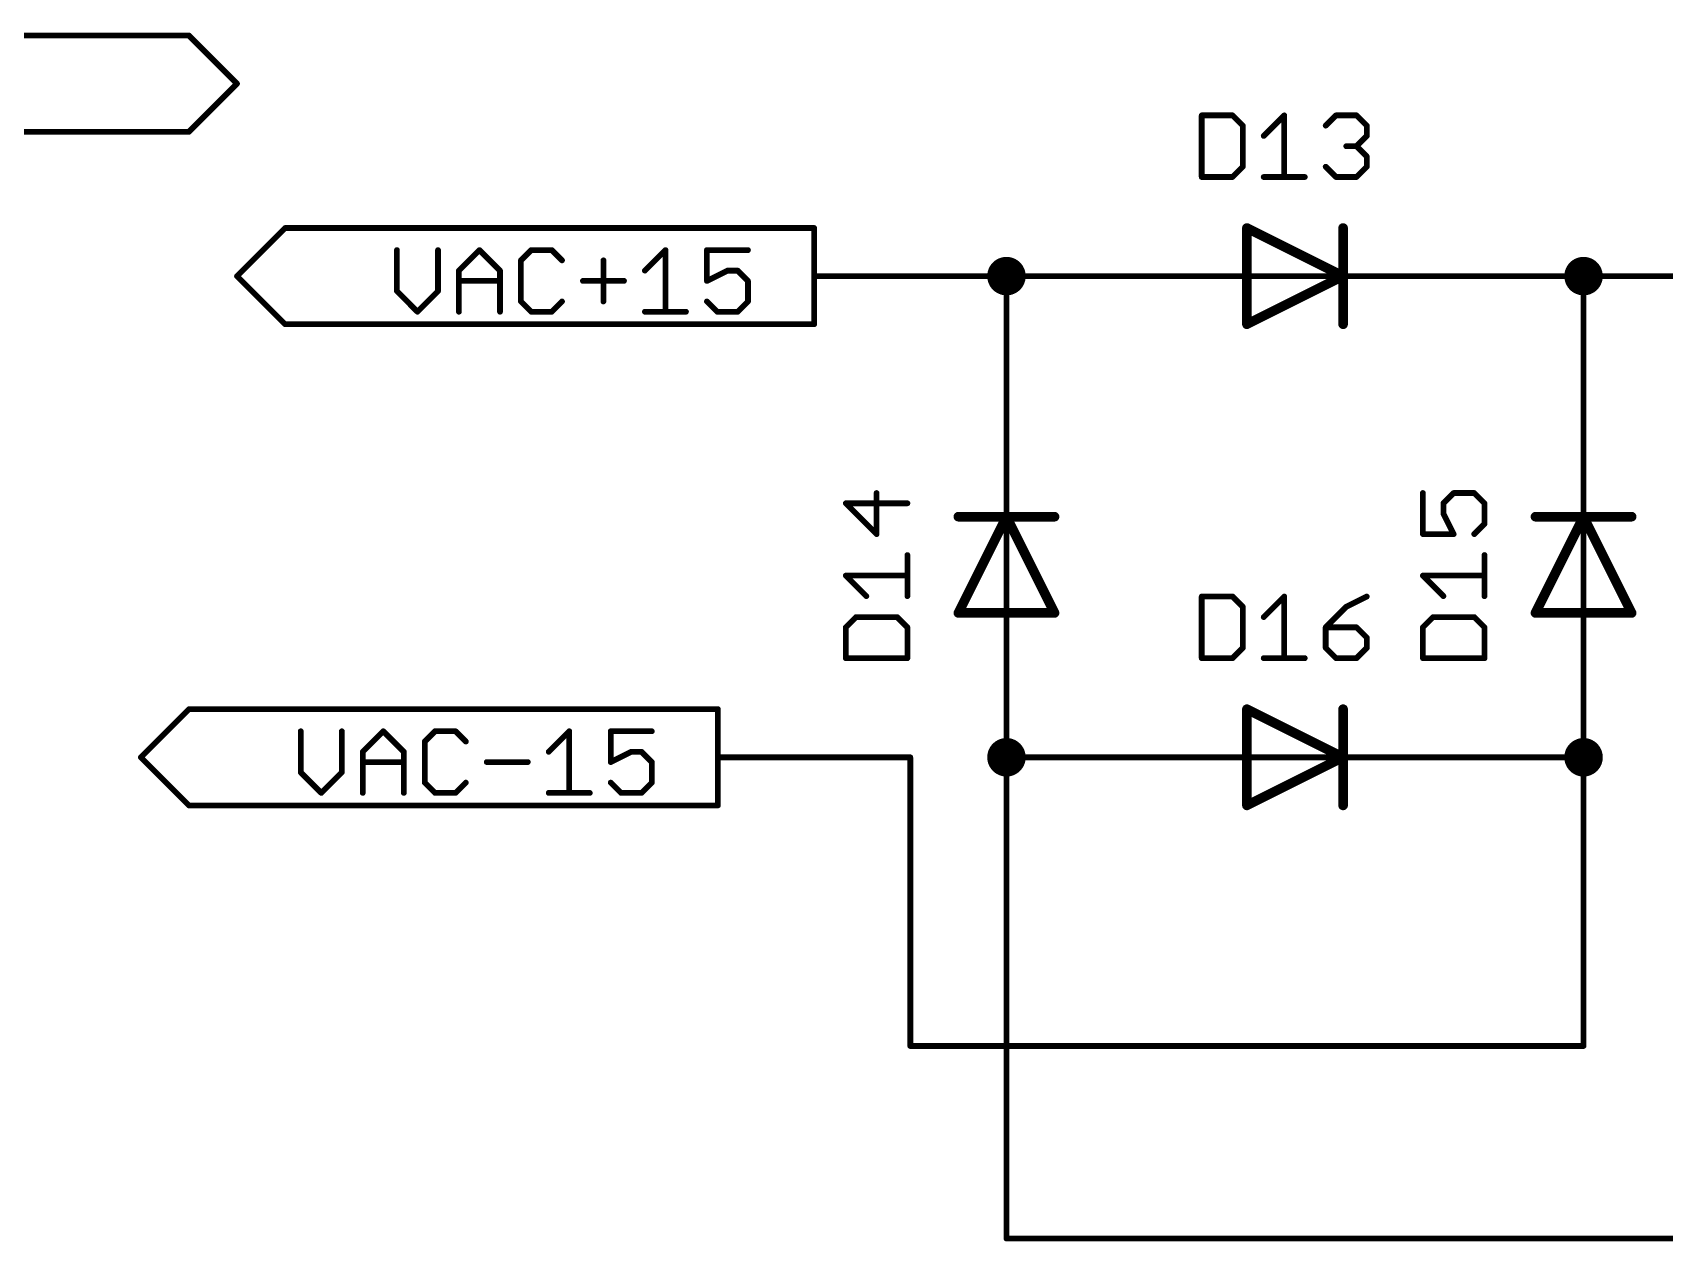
# Model space of a CAD drawing. Extents: x -40 to 215, y -109 to 87.
# Drawn here: x 47.94 to 91.03, y -45.8 to -13.89 of the extents above; entities that cross this region are included whole.
import ezdxf

# ---------------------------------------------------------------- set-up
doc = ezdxf.new("R2010")
doc.units = 0
for name, color, linetype in [('91', 94, 'CONTINUOUS'), ('94', 14, 'CONTINUOUS'), ('95', 251, 'CONTINUOUS'), ('96', 251, 'CONTINUOUS')]:
    doc.layers.add(name, color=color, linetype=linetype)

msp = doc.modelspace()

# ---------------------------------------------------------------- linework, layer by layer
at = {"layer": '91'}
for points, const_width in [([(73.66, -20.574, 1), (73.66, -20.066, 1), (73.66, -20.574)], 0.508), ([(88.9, -20.574, 1), (88.9, -20.066, 1), (88.9, -20.574)], 0.508), ([(68.58, -20.2819, 1), (68.58, -20.3581)], 0.0762), ([(73.66, -20.2819, 1), (73.66, -20.3581)], 0.0762), ([(73.6981, -20.32, 1), (73.6219, -20.32)], 0.0762), ([(73.66, -20.3581, 1), (73.66, -20.2819)], 0.0762), ([(78.74, -20.3581, 1), (78.74, -20.2819)], 0.0762), ([(83.82, -20.2819, 1), (83.82, -20.3581)], 0.0762), ([(88.9, -20.2819, 1), (88.9, -20.3581)], 0.0762), ([(88.9381, -20.32, 1), (88.8619, -20.32)], 0.0762), ([(88.9, -20.3581, 1), (88.9, -20.2819)], 0.0762), ([(73.6219, -25.4, 1), (73.6981, -25.4)], 0.0762), ([(88.8619, -25.4, 1), (88.9381, -25.4)], 0.0762), ([(73.6981, -30.48, 1), (73.6219, -30.48)], 0.0762), ([(88.9381, -30.48, 1), (88.8619, -30.48)], 0.0762), ([(73.66, -33.274, 1), (73.66, -32.766, 1), (73.66, -33.274)], 0.508), ([(88.9, -33.274, 1), (88.9, -32.766, 1), (88.9, -33.274)], 0.508), ([(66.04, -32.9819, 1), (66.04, -33.0581)], 0.0762), ([(71.1581, -33.02, 1), (71.0819, -33.02)], 0.0762), ([(71.12, -33.0581, 1), (71.12, -32.9819)], 0.0762), ([(73.66, -32.9819, 1), (73.66, -33.0581)], 0.0762), ([(73.6981, -33.02, 1), (73.6219, -33.02)], 0.0762), ([(73.6219, -33.02, 1), (73.6981, -33.02)], 0.0762), ([(78.74, -33.0581, 1), (78.74, -32.9819)], 0.0762), ([(83.82, -32.9819, 1), (83.82, -33.0581)], 0.0762), ([(88.9381, -33.02, 1), (88.8619, -33.02)], 0.0762), ([(88.8619, -33.02, 1), (88.9381, -33.02)], 0.0762), ([(88.9, -33.0581, 1), (88.9, -32.9819)], 0.0762), ([(71.12, -40.6019, 1), (71.12, -40.6781)], 0.0762), ([(71.0819, -40.64, 1), (71.1581, -40.64)], 0.0762), ([(88.8619, -40.64, 1), (88.9381, -40.64)], 0.0762), ([(88.9, -40.6781, 1), (88.9, -40.6019)], 0.0762), ([(73.66, -45.6819, 1), (73.66, -45.7581)], 0.0762), ([(73.6219, -45.72, 1), (73.6981, -45.72)], 0.0762)]:
    msp.add_lwpolyline(points, format="xyb", dxfattribs=dict(at, const_width=const_width))
at = {"layer": '91', "const_width": 0.1524}
for points in [[(68.58, -20.32), (73.66, -20.32)], [(78.74, -20.32), (73.66, -20.32)], [(73.66, -20.32), (73.66, -25.4)], [(83.82, -20.32), (88.9, -20.32)], [(88.9, -20.32), (99.06, -20.32)], [(88.9, -20.32), (88.9, -25.4)], [(73.66, -30.48), (73.66, -33.02)], [(88.9, -33.02), (88.9, -30.48)], [(66.04, -33.02), (71.12, -33.02)], [(71.12, -33.02), (71.12, -40.64)], [(73.66, -33.02), (78.74, -33.02)], [(73.66, -33.02), (73.66, -45.72)], [(83.82, -33.02), (88.9, -33.02)], [(88.9, -40.64), (88.9, -33.02)], [(71.12, -40.64), (88.9, -40.64)], [(73.66, -45.72), (99.06, -45.72)]]:
    msp.add_lwpolyline(points, dxfattribs=at)
at = {"layer": '94'}
for points, const_width in [([(52.07, -13.97), (38.1, -13.97)], 0.1524), ([(53.34, -15.24), (52.07, -13.97)], 0.1524), ([(53.34, -15.24), (52.07, -16.51)], 0.1524), ([(38.1, -16.51), (52.07, -16.51)], 0.1524), ([(82.55, -20.32), (80.01, -19.05)], 0.254), ([(80.01, -19.05), (80.01, -21.59)], 0.254), ([(82.55, -19.05), (82.55, -20.32)], 0.254), ([(53.34, -20.32), (54.61, -19.05)], 0.1524), ([(68.58, -19.05), (54.61, -19.05)], 0.1524), ([(68.58, -21.59), (68.58, -19.05)], 0.1524), ([(53.34, -20.32), (54.61, -21.59)], 0.1524), ([(78.74, -20.32), (81.28, -20.32)], 0.1524), ([(80.01, -21.59), (82.55, -20.32)], 0.254), ([(83.82, -20.32), (81.28, -20.32)], 0.1524), ([(82.55, -20.32), (82.55, -21.59)], 0.254), ([(54.61, -21.59), (68.58, -21.59)], 0.1524), ([(73.66, -25.4), (73.66, -27.94)], 0.1524), ([(88.9, -25.4), (88.9, -27.94)], 0.1524), ([(73.66, -26.67), (72.39, -29.21)], 0.254), ([(72.39, -26.67), (73.66, -26.67)], 0.254), ([(74.93, -29.21), (73.66, -26.67)], 0.254), ([(73.66, -26.67), (74.93, -26.67)], 0.254), ([(88.9, -26.67), (87.63, -29.21)], 0.254), ([(87.63, -26.67), (88.9, -26.67)], 0.254), ([(90.17, -29.21), (88.9, -26.67)], 0.254), ([(88.9, -26.67), (90.17, -26.67)], 0.254), ([(73.66, -30.48), (73.66, -27.94)], 0.1524), ([(88.9, -30.48), (88.9, -27.94)], 0.1524), ([(72.39, -29.21), (74.93, -29.21)], 0.254), ([(87.63, -29.21), (90.17, -29.21)], 0.254), ([(50.8, -33.02), (52.07, -31.75)], 0.1524), ([(66.04, -31.75), (52.07, -31.75)], 0.1524), ([(66.04, -34.29), (66.04, -31.75)], 0.1524), ([(82.55, -33.02), (80.01, -31.75)], 0.254), ([(80.01, -31.75), (80.01, -34.29)], 0.254), ([(82.55, -31.75), (82.55, -33.02)], 0.254), ([(50.8, -33.02), (52.07, -34.29)], 0.1524), ([(78.74, -33.02), (81.28, -33.02)], 0.1524), ([(80.01, -34.29), (82.55, -33.02)], 0.254), ([(83.82, -33.02), (81.28, -33.02)], 0.1524), ([(82.55, -33.02), (82.55, -34.29)], 0.254), ([(52.07, -34.29), (66.04, -34.29)], 0.1524)]:
    msp.add_lwpolyline(points, dxfattribs=dict(at, const_width=const_width))
for points, const_width in [([(52.0969, -13.9431, 1), (52.0431, -13.9969)], 0.0762), ([(52.07, -14.0081, 1), (52.07, -13.9319)], 0.0762), ([(53.3669, -15.2669, 1), (53.3131, -15.2131)], 0.0762), ([(53.3131, -15.2669, 1), (53.3669, -15.2131)], 0.0762), ([(52.0431, -16.4831, 1), (52.0969, -16.5369)], 0.0762), ([(52.07, -16.5481, 1), (52.07, -16.4719)], 0.0762), ([(80.0384, -18.9932, 1), (79.9816, -19.1068)], 0.127), ([(80.0735, -19.05, 1), (79.9465, -19.05)], 0.127), ([(82.6135, -19.05, 1), (82.4865, -19.05)], 0.127), ([(54.61, -19.0119, 1), (54.61, -19.0881)], 0.0762), ([(54.6369, -19.0769, 1), (54.5831, -19.0231)], 0.0762), ([(68.6181, -19.05, 1), (68.5419, -19.05)], 0.0762), ([(68.58, -19.0881, 1), (68.58, -19.0119)], 0.0762), ([(53.3669, -20.2931, 1), (53.3131, -20.3469)], 0.0762), ([(78.74, -20.2819, 1), (78.74, -20.3581)], 0.0762), ([(81.28, -20.2819, 1), (81.28, -20.3581)], 0.0762), ([(81.28, -20.3581, 1), (81.28, -20.2819)], 0.0762), ([(82.6135, -20.32, 1), (82.4865, -20.32)], 0.127), ([(82.5784, -20.3768, 1), (82.5216, -20.2632)], 0.127), ([(82.5216, -20.3768, 1), (82.5784, -20.2632)], 0.127), ([(83.82, -20.3581, 1), (83.82, -20.2819)], 0.0762), ([(53.3131, -20.2931, 1), (53.3669, -20.3469)], 0.0762), ([(82.4865, -20.32, 1), (82.6135, -20.32)], 0.127), ([(54.61, -21.5519, 1), (54.61, -21.6281)], 0.0762), ([(54.5831, -21.6169, 1), (54.6369, -21.5631)], 0.0762), ([(68.58, -21.6281, 1), (68.58, -21.5519)], 0.0762), ([(79.9816, -21.5332, 1), (80.0384, -21.6468)], 0.127), ([(79.9465, -21.59, 1), (80.0735, -21.59)], 0.127), ([(82.4865, -21.59, 1), (82.6135, -21.59)], 0.127), ([(68.5419, -21.59, 1), (68.6181, -21.59)], 0.0762), ([(73.6981, -25.4, 1), (73.6219, -25.4)], 0.0762), ([(88.9381, -25.4, 1), (88.8619, -25.4)], 0.0762), ([(72.39, -26.6065, 1), (72.39, -26.7335)], 0.127), ([(73.7168, -26.6416, 1), (73.6032, -26.6984)], 0.127), ([(73.66, -26.6065, 1), (73.66, -26.7335)], 0.127), ([(73.7168, -26.6984, 1), (73.6032, -26.6416)], 0.127), ([(73.66, -26.7335, 1), (73.66, -26.6065)], 0.127), ([(74.93, -26.7335, 1), (74.93, -26.6065)], 0.127), ([(87.63, -26.6065, 1), (87.63, -26.7335)], 0.127), ([(88.9568, -26.6416, 1), (88.8432, -26.6984)], 0.127), ([(88.9, -26.6065, 1), (88.9, -26.7335)], 0.127), ([(88.9568, -26.6984, 1), (88.8432, -26.6416)], 0.127), ([(88.9, -26.7335, 1), (88.9, -26.6065)], 0.127), ([(90.17, -26.7335, 1), (90.17, -26.6065)], 0.127), ([(73.6981, -27.94, 1), (73.6219, -27.94)], 0.0762), ([(73.6219, -27.94, 1), (73.6981, -27.94)], 0.0762), ([(88.9381, -27.94, 1), (88.8619, -27.94)], 0.0762), ([(88.8619, -27.94, 1), (88.9381, -27.94)], 0.0762), ([(72.39, -29.1465, 1), (72.39, -29.2735)], 0.127), ([(72.3332, -29.1816, 1), (72.4468, -29.2384)], 0.127), ([(74.8732, -29.2384, 1), (74.9868, -29.1816)], 0.127), ([(74.93, -29.2735, 1), (74.93, -29.1465)], 0.127), ([(87.63, -29.1465, 1), (87.63, -29.2735)], 0.127), ([(87.5732, -29.1816, 1), (87.6868, -29.2384)], 0.127), ([(90.1132, -29.2384, 1), (90.2268, -29.1816)], 0.127), ([(90.17, -29.2735, 1), (90.17, -29.1465)], 0.127), ([(73.6219, -30.48, 1), (73.6981, -30.48)], 0.0762), ([(88.8619, -30.48, 1), (88.9381, -30.48)], 0.0762), ([(52.07, -31.7119, 1), (52.07, -31.7881)], 0.0762), ([(52.0969, -31.7769, 1), (52.0431, -31.7231)], 0.0762), ([(66.0781, -31.75, 1), (66.0019, -31.75)], 0.0762), ([(66.04, -31.7881, 1), (66.04, -31.7119)], 0.0762), ([(80.0384, -31.6932, 1), (79.9816, -31.8068)], 0.127), ([(80.0735, -31.75, 1), (79.9465, -31.75)], 0.127), ([(82.6135, -31.75, 1), (82.4865, -31.75)], 0.127), ([(50.8269, -32.9931, 1), (50.7731, -33.0469)], 0.0762), ([(50.7731, -32.9931, 1), (50.8269, -33.0469)], 0.0762), ([(78.74, -32.9819, 1), (78.74, -33.0581)], 0.0762), ([(81.28, -32.9819, 1), (81.28, -33.0581)], 0.0762), ([(81.28, -33.0581, 1), (81.28, -32.9819)], 0.0762), ([(82.6135, -33.02, 1), (82.4865, -33.02)], 0.127), ([(82.4865, -33.02, 1), (82.6135, -33.02)], 0.127), ([(82.5784, -33.0768, 1), (82.5216, -32.9632)], 0.127), ([(82.5216, -33.0768, 1), (82.5784, -32.9632)], 0.127), ([(83.82, -33.0581, 1), (83.82, -32.9819)], 0.0762), ([(52.07, -34.2519, 1), (52.07, -34.3281)], 0.0762), ([(52.0431, -34.3169, 1), (52.0969, -34.2631)], 0.0762), ([(66.0019, -34.29, 1), (66.0781, -34.29)], 0.0762), ([(66.04, -34.3281, 1), (66.04, -34.2519)], 0.0762), ([(79.9816, -34.2332, 1), (80.0384, -34.3468)], 0.127), ([(79.9465, -34.29, 1), (80.0735, -34.29)], 0.127), ([(82.4865, -34.29, 1), (82.6135, -34.29)], 0.127)]:
    msp.add_lwpolyline(points, format="xyb", dxfattribs=dict(at, const_width=const_width))
at = {"layer": '95', "const_width": 0.1524}
for points in [[(78.8162, -16.0768), (78.8162, -17.7038)], [(79.6297, -16.0768), (78.8162, -16.0768)], [(79.9009, -16.348), (79.6297, -16.0768)], [(79.9009, -17.4326), (79.9009, -16.348)], [(80.4534, -16.6191), (80.9957, -16.0768)], [(80.9957, -16.0768), (80.9957, -17.7038)], [(82.0905, -16.348), (82.3617, -16.0768)], [(82.3617, -16.0768), (82.904, -16.0768)], [(82.904, -16.0768), (83.1752, -16.348)], [(83.1752, -16.348), (83.1752, -16.6191)], [(83.1752, -16.6191), (82.904, -16.8903)], [(82.904, -16.8903), (82.6328, -16.8903)], [(82.904, -16.8903), (83.1752, -17.1615)], [(83.1752, -17.1615), (83.1752, -17.4326)], [(78.8162, -17.7038), (79.6297, -17.7038)], [(79.6297, -17.7038), (79.9009, -17.4326)], [(80.4534, -17.7038), (81.538, -17.7038)], [(82.3617, -17.7038), (82.0905, -17.4326)], [(82.904, -17.7038), (82.3617, -17.7038)], [(83.1752, -17.4326), (82.904, -17.7038)], [(71.0438, -26.316), (69.4168, -26.316)], [(69.4168, -26.316), (70.2303, -27.1295)], [(70.2303, -27.1295), (70.2303, -26.0448)], [(84.6568, -26.0448), (84.6568, -27.1295)], [(85.1991, -26.316), (85.4703, -26.0448)], [(85.1991, -26.5872), (85.1991, -26.316)], [(85.4703, -26.0448), (86.0126, -26.0448)], [(86.0126, -26.0448), (86.2838, -26.316)], [(86.2838, -26.316), (86.2838, -26.8583)], [(85.4703, -27.1295), (85.1991, -26.5872)], [(84.6568, -27.1295), (85.4703, -27.1295)], [(86.2838, -26.8583), (86.0126, -27.1295)], [(71.0438, -28.7666), (71.0438, -27.682)], [(86.2838, -28.7666), (86.2838, -27.682)], [(69.9591, -28.7666), (69.4168, -28.2243)], [(69.4168, -28.2243), (71.0438, -28.2243)], [(85.1991, -28.7666), (84.6568, -28.2243)], [(84.6568, -28.2243), (86.2838, -28.2243)], [(78.8162, -28.7768), (78.8162, -30.4038)], [(79.6297, -28.7768), (78.8162, -28.7768)], [(79.9009, -29.048), (79.6297, -28.7768)], [(80.4534, -29.3191), (80.9957, -28.7768)], [(80.9957, -28.7768), (80.9957, -30.4038)], [(83.1752, -28.7768), (82.6328, -29.048)], [(69.688, -29.3191), (69.4168, -29.5903)], [(70.7726, -29.3191), (69.688, -29.3191)], [(71.0438, -29.5903), (70.7726, -29.3191)], [(79.9009, -30.1326), (79.9009, -29.048)], [(82.6328, -29.048), (82.0905, -29.5903)], [(84.928, -29.3191), (84.6568, -29.5903)], [(86.0126, -29.3191), (84.928, -29.3191)], [(86.2838, -29.5903), (86.0126, -29.3191)], [(69.4168, -29.5903), (69.4168, -30.4038)], [(71.0438, -30.4038), (71.0438, -29.5903)], [(82.0905, -29.5903), (82.0905, -30.1326)], [(82.904, -29.5903), (82.0905, -29.5903)], [(83.1752, -29.8615), (82.904, -29.5903)], [(84.6568, -29.5903), (84.6568, -30.4038)], [(86.2838, -30.4038), (86.2838, -29.5903)], [(79.6297, -30.4038), (79.9009, -30.1326)], [(82.0905, -30.1326), (82.3617, -30.4038)], [(82.904, -30.4038), (83.1752, -30.1326)], [(83.1752, -30.1326), (83.1752, -29.8615)], [(69.4168, -30.4038), (71.0438, -30.4038)], [(78.8162, -30.4038), (79.6297, -30.4038)], [(80.4534, -30.4038), (81.538, -30.4038)], [(82.3617, -30.4038), (82.904, -30.4038)], [(84.6568, -30.4038), (86.2838, -30.4038)]]:
    msp.add_lwpolyline(points, dxfattribs=at)
at = {"layer": '95', "const_width": 0.0762}
for points in [[(78.8543, -16.0768, 1), (78.7781, -16.0768)], [(78.8162, -16.0387, 1), (78.8162, -16.1149)], [(79.6566, -16.0499, 1), (79.6028, -16.1038)], [(79.6297, -16.1149, 1), (79.6297, -16.0387)], [(79.939, -16.348, 1), (79.8628, -16.348)], [(79.8739, -16.3749, 1), (79.9278, -16.321)], [(81.0338, -16.0768, 1), (80.9576, -16.0768)], [(81.0226, -16.1038, 1), (80.9687, -16.0499)], [(82.0636, -16.321, 1), (82.1175, -16.3749)], [(82.3617, -16.0387, 1), (82.3617, -16.1149)], [(82.3886, -16.1038, 1), (82.3347, -16.0499)], [(82.9309, -16.0499, 1), (82.8771, -16.1038)], [(82.904, -16.1149, 1), (82.904, -16.0387)], [(83.2133, -16.348, 1), (83.1371, -16.348)], [(83.1482, -16.3749, 1), (83.2021, -16.321)], [(80.4264, -16.5922, 1), (80.4803, -16.6461)], [(83.1371, -16.6191, 1), (83.2133, -16.6191)], [(83.2021, -16.6461, 1), (83.1482, -16.5922)], [(82.6328, -16.8522, 1), (82.6328, -16.9284)], [(82.9309, -16.8634, 1), (82.8771, -16.9172)], [(82.8771, -16.8634, 1), (82.9309, -16.9172)], [(82.904, -16.9284, 1), (82.904, -16.8522)], [(83.2133, -17.1615, 1), (83.1371, -17.1615)], [(83.1482, -17.1884, 1), (83.2021, -17.1345)], [(78.8162, -17.6657, 1), (78.8162, -17.7419)], [(78.7781, -17.7038, 1), (78.8543, -17.7038)], [(79.6028, -17.6769, 1), (79.6566, -17.7307)], [(79.6297, -17.7419, 1), (79.6297, -17.6657)], [(79.8628, -17.4326, 1), (79.939, -17.4326)], [(79.9278, -17.4596, 1), (79.8739, -17.4057)], [(80.4534, -17.6657, 1), (80.4534, -17.7419)], [(80.9576, -17.7038, 1), (81.0338, -17.7038)], [(81.538, -17.7419, 1), (81.538, -17.6657)], [(82.1175, -17.4057, 1), (82.0636, -17.4596)], [(82.3617, -17.6657, 1), (82.3617, -17.7419)], [(82.3347, -17.7307, 1), (82.3886, -17.6769)], [(82.8771, -17.6769, 1), (82.9309, -17.7307)], [(82.904, -17.7419, 1), (82.904, -17.6657)], [(83.1371, -17.4326, 1), (83.2133, -17.4326)], [(83.2021, -17.4596, 1), (83.1482, -17.4057)], [(69.4168, -26.2779, 1), (69.4168, -26.3541)], [(69.4438, -26.2891, 1), (69.3899, -26.3429)], [(70.2684, -26.0448, 1), (70.1922, -26.0448)], [(71.0438, -26.3541, 1), (71.0438, -26.2779)], [(84.6949, -26.0448, 1), (84.6187, -26.0448)], [(85.2372, -26.316, 1), (85.161, -26.316)], [(85.1722, -26.2891, 1), (85.2261, -26.3429)], [(85.4703, -26.0067, 1), (85.4703, -26.0829)], [(85.4972, -26.0718, 1), (85.4434, -26.0179)], [(86.0396, -26.0179, 1), (85.9857, -26.0718)], [(86.0126, -26.0829, 1), (86.0126, -26.0067)], [(86.3219, -26.316, 1), (86.2457, -26.316)], [(86.2569, -26.3429, 1), (86.3107, -26.2891)], [(85.161, -26.5872, 1), (85.2372, -26.5872)], [(85.2332, -26.5701, 1), (85.1651, -26.6042)], [(70.1922, -27.1295, 1), (70.2684, -27.1295)], [(70.2034, -27.1564, 1), (70.2572, -27.1025)], [(84.6568, -27.0914, 1), (84.6568, -27.1676)], [(84.6187, -27.1295, 1), (84.6949, -27.1295)], [(85.4362, -27.1465, 1), (85.5044, -27.1124)], [(85.4703, -27.1676, 1), (85.4703, -27.0914)], [(85.9857, -27.1025, 1), (86.0396, -27.1564)], [(86.2457, -26.8583, 1), (86.3219, -26.8583)], [(86.3107, -26.8853, 1), (86.2569, -26.8314)], [(71.0819, -27.682, 1), (71.0057, -27.682)], [(86.3219, -27.682, 1), (86.2457, -27.682)], [(69.4438, -28.1974, 1), (69.3899, -28.2513)], [(69.4168, -28.1862, 1), (69.4168, -28.2624)], [(71.0438, -28.2624, 1), (71.0438, -28.1862)], [(84.6838, -28.1974, 1), (84.6299, -28.2513)], [(84.6568, -28.1862, 1), (84.6568, -28.2624)], [(86.2838, -28.2624, 1), (86.2838, -28.1862)], [(69.9322, -28.7936, 1), (69.9861, -28.7397)], [(71.0057, -28.7666, 1), (71.0819, -28.7666)], [(78.8543, -28.7768, 1), (78.7781, -28.7768)], [(78.8162, -28.7387, 1), (78.8162, -28.8149)], [(79.6566, -28.7499, 1), (79.6028, -28.8038)], [(79.6297, -28.8149, 1), (79.6297, -28.7387)], [(81.0338, -28.7768, 1), (80.9576, -28.7768)], [(81.0226, -28.8038, 1), (80.9687, -28.7499)], [(83.1922, -28.8109, 1), (83.1581, -28.7427)], [(85.1722, -28.7936, 1), (85.2261, -28.7397)], [(86.2457, -28.7666, 1), (86.3219, -28.7666)], [(69.688, -29.281, 1), (69.688, -29.3572)], [(69.7149, -29.3461, 1), (69.661, -29.2922)], [(70.7996, -29.2922, 1), (70.7457, -29.3461)], [(70.7726, -29.3572, 1), (70.7726, -29.281)], [(79.939, -29.048, 1), (79.8628, -29.048)], [(79.8739, -29.0749, 1), (79.9278, -29.021)], [(80.4264, -29.2922, 1), (80.4803, -29.3461)], [(82.6158, -29.0139, 1), (82.6499, -29.0821)], [(82.6598, -29.0749, 1), (82.6059, -29.021)], [(84.928, -29.281, 1), (84.928, -29.3572)], [(84.9549, -29.3461, 1), (84.901, -29.2922)], [(86.0396, -29.2922, 1), (85.9857, -29.3461)], [(86.0126, -29.3572, 1), (86.0126, -29.281)], [(69.4549, -29.5903, 1), (69.3787, -29.5903)], [(69.3899, -29.5634, 1), (69.4438, -29.6172)], [(71.0819, -29.5903, 1), (71.0057, -29.5903)], [(71.0169, -29.6172, 1), (71.0707, -29.5634)], [(82.1286, -29.5903, 1), (82.0524, -29.5903)], [(82.0905, -29.5522, 1), (82.0905, -29.6284)], [(82.0636, -29.5634, 1), (82.1175, -29.6172)], [(82.9309, -29.5634, 1), (82.8771, -29.6172)], [(82.904, -29.6284, 1), (82.904, -29.5522)], [(84.6949, -29.5903, 1), (84.6187, -29.5903)], [(84.6299, -29.5634, 1), (84.6838, -29.6172)], [(86.3219, -29.5903, 1), (86.2457, -29.5903)], [(86.2569, -29.6172, 1), (86.3107, -29.5634)], [(79.8628, -30.1326, 1), (79.939, -30.1326)], [(79.9278, -30.1596, 1), (79.8739, -30.1057)], [(82.1175, -30.1057, 1), (82.0636, -30.1596)], [(82.0524, -30.1326, 1), (82.1286, -30.1326)], [(83.2133, -29.8615, 1), (83.1371, -29.8615)], [(83.1371, -30.1326, 1), (83.2133, -30.1326)], [(83.1482, -29.8884, 1), (83.2021, -29.8345)], [(83.2021, -30.1596, 1), (83.1482, -30.1057)], [(69.4168, -30.3657, 1), (69.4168, -30.4419)], [(69.3787, -30.4038, 1), (69.4549, -30.4038)], [(71.0057, -30.4038, 1), (71.0819, -30.4038)], [(71.0438, -30.4419, 1), (71.0438, -30.3657)], [(78.8162, -30.3657, 1), (78.8162, -30.4419)], [(78.7781, -30.4038, 1), (78.8543, -30.4038)], [(79.6028, -30.3769, 1), (79.6566, -30.4307)], [(79.6297, -30.4419, 1), (79.6297, -30.3657)], [(80.4534, -30.3657, 1), (80.4534, -30.4419)], [(80.9576, -30.4038, 1), (81.0338, -30.4038)], [(81.538, -30.4419, 1), (81.538, -30.3657)], [(82.3617, -30.3657, 1), (82.3617, -30.4419)], [(82.3347, -30.4307, 1), (82.3886, -30.3769)], [(82.8771, -30.3769, 1), (82.9309, -30.4307)], [(82.904, -30.4419, 1), (82.904, -30.3657)], [(84.6568, -30.3657, 1), (84.6568, -30.4419)], [(84.6187, -30.4038, 1), (84.6949, -30.4038)], [(86.2457, -30.4038, 1), (86.3219, -30.4038)], [(86.2838, -30.4419, 1), (86.2838, -30.3657)]]:
    msp.add_lwpolyline(points, format="xyb", dxfattribs=at)
at = {"layer": '96', "const_width": 0.1524}
for points in [[(57.5632, -19.6328), (57.5632, -20.7175)], [(58.6479, -20.7175), (58.6479, -19.6328)], [(59.2004, -20.1751), (59.7427, -19.6328)], [(59.7427, -19.6328), (60.2851, -20.1751)], [(61.1087, -19.6328), (60.8376, -19.904)], [(61.6511, -19.6328), (61.1087, -19.6328)], [(61.9222, -19.904), (61.6511, -19.6328)], [(64.1119, -20.1751), (64.6542, -19.6328)], [(64.6542, -19.6328), (64.6542, -21.2598)], [(66.8337, -19.6328), (65.749, -19.6328)], [(65.749, -19.6328), (65.749, -20.4463)], [(59.2004, -21.2598), (59.2004, -20.1751)], [(60.2851, -20.1751), (60.2851, -21.2598)], [(60.8376, -19.904), (60.8376, -20.9886)], [(63.017, -19.904), (63.017, -20.9886)], [(65.749, -20.4463), (66.2914, -20.1751)], [(66.2914, -20.1751), (66.5625, -20.1751)], [(66.5625, -20.1751), (66.8337, -20.4463)], [(57.5632, -20.7175), (58.1056, -21.2598)], [(58.1056, -21.2598), (58.6479, -20.7175)], [(59.2004, -20.4463), (60.2851, -20.4463)], [(62.4747, -20.4463), (63.5594, -20.4463)], [(66.8337, -20.4463), (66.8337, -20.9886)], [(60.8376, -20.9886), (61.1087, -21.2598)], [(61.6511, -21.2598), (61.9222, -20.9886)], [(66.0202, -21.2598), (65.749, -20.9886)], [(66.8337, -20.9886), (66.5625, -21.2598)], [(61.1087, -21.2598), (61.6511, -21.2598)], [(64.1119, -21.2598), (65.1965, -21.2598)], [(66.5625, -21.2598), (66.0202, -21.2598)], [(55.0232, -32.3328), (55.0232, -33.4175)], [(56.1079, -33.4175), (56.1079, -32.3328)], [(56.6604, -32.8751), (57.2027, -32.3328)], [(57.2027, -32.3328), (57.7451, -32.8751)], [(58.5687, -32.3328), (58.2976, -32.604)], [(59.1111, -32.3328), (58.5687, -32.3328)], [(59.3822, -32.604), (59.1111, -32.3328)], [(61.5719, -32.8751), (62.1142, -32.3328)], [(62.1142, -32.3328), (62.1142, -33.9598)], [(64.2937, -32.3328), (63.209, -32.3328)], [(63.209, -32.3328), (63.209, -33.1463)], [(58.2976, -32.604), (58.2976, -33.6886)], [(56.6604, -33.9598), (56.6604, -32.8751)], [(56.6604, -33.1463), (57.7451, -33.1463)], [(57.7451, -32.8751), (57.7451, -33.9598)], [(59.9347, -33.1463), (61.0194, -33.1463)], [(63.209, -33.1463), (63.7514, -32.8751)], [(63.7514, -32.8751), (64.0225, -32.8751)], [(64.0225, -32.8751), (64.2937, -33.1463)], [(64.2937, -33.1463), (64.2937, -33.6886)], [(55.0232, -33.4175), (55.5656, -33.9598)], [(55.5656, -33.9598), (56.1079, -33.4175)], [(58.2976, -33.6886), (58.5687, -33.9598)], [(58.5687, -33.9598), (59.1111, -33.9598)], [(59.1111, -33.9598), (59.3822, -33.6886)], [(61.5719, -33.9598), (62.6565, -33.9598)], [(63.4802, -33.9598), (63.209, -33.6886)], [(64.0225, -33.9598), (63.4802, -33.9598)], [(64.2937, -33.6886), (64.0225, -33.9598)]]:
    msp.add_lwpolyline(points, dxfattribs=at)
at = {"layer": '96', "const_width": 0.0762}
for points in [[(57.6013, -19.6328, 1), (57.5251, -19.6328)], [(58.686, -19.6328, 1), (58.6098, -19.6328)], [(59.7697, -19.6059, 1), (59.7158, -19.6598)], [(59.7697, -19.6598, 1), (59.7158, -19.6059)], [(61.1087, -19.5947, 1), (61.1087, -19.6709)], [(61.1357, -19.6598, 1), (61.0818, -19.6059)], [(61.678, -19.6059, 1), (61.6241, -19.6598)], [(61.6511, -19.6709, 1), (61.6511, -19.5947)], [(64.6923, -19.6328, 1), (64.6161, -19.6328)], [(64.6811, -19.6598, 1), (64.6273, -19.6059)], [(65.749, -19.5947, 1), (65.749, -19.6709)], [(65.7871, -19.6328, 1), (65.7109, -19.6328)], [(66.8337, -19.6709, 1), (66.8337, -19.5947)], [(59.2385, -20.1751, 1), (59.1623, -20.1751)], [(59.1735, -20.1482, 1), (59.2273, -20.2021)], [(60.3232, -20.1751, 1), (60.247, -20.1751)], [(60.2581, -20.2021, 1), (60.312, -20.1482)], [(60.8106, -19.877, 1), (60.8645, -19.9309)], [(60.8757, -19.904, 1), (60.7995, -19.904)], [(61.8953, -19.9309, 1), (61.9492, -19.877)], [(63.0551, -19.904, 1), (62.9789, -19.904)], [(64.0849, -20.1482, 1), (64.1388, -20.2021)], [(66.2914, -20.137, 1), (66.2914, -20.2132)], [(66.3084, -20.2092, 1), (66.2743, -20.1411)], [(66.5895, -20.1482, 1), (66.5356, -20.2021)], [(66.5625, -20.2132, 1), (66.5625, -20.137)], [(57.5902, -20.6905, 1), (57.5363, -20.7444)], [(57.5251, -20.7175, 1), (57.6013, -20.7175)], [(58.6098, -20.7175, 1), (58.686, -20.7175)], [(58.6748, -20.7444, 1), (58.621, -20.6905)], [(59.2004, -20.4082, 1), (59.2004, -20.4844)], [(60.2851, -20.4844, 1), (60.2851, -20.4082)], [(62.4747, -20.4082, 1), (62.4747, -20.4844)], [(63.5594, -20.4844, 1), (63.5594, -20.4082)], [(65.732, -20.4122, 1), (65.7661, -20.4804)], [(65.7109, -20.4463, 1), (65.7871, -20.4463)], [(66.8718, -20.4463, 1), (66.7956, -20.4463)], [(66.8067, -20.4732, 1), (66.8606, -20.4194)], [(60.8645, -20.9617, 1), (60.8106, -21.0156)], [(60.7995, -20.9886, 1), (60.8757, -20.9886)], [(61.9492, -21.0156, 1), (61.8953, -20.9617)], [(62.9789, -20.9886, 1), (63.0551, -20.9886)], [(65.776, -20.9617, 1), (65.7221, -21.0156)], [(66.7956, -20.9886, 1), (66.8718, -20.9886)], [(66.8606, -21.0156, 1), (66.8067, -20.9617)], [(58.0786, -21.2329, 1), (58.1325, -21.2867)], [(58.0786, -21.2867, 1), (58.1325, -21.2329)], [(59.1623, -21.2598, 1), (59.2385, -21.2598)], [(60.247, -21.2598, 1), (60.3232, -21.2598)], [(61.1087, -21.2217, 1), (61.1087, -21.2979)], [(61.0818, -21.2867, 1), (61.1357, -21.2329)], [(61.6241, -21.2329, 1), (61.678, -21.2867)], [(61.6511, -21.2979, 1), (61.6511, -21.2217)], [(64.1119, -21.2217, 1), (64.1119, -21.2979)], [(64.6161, -21.2598, 1), (64.6923, -21.2598)], [(65.1965, -21.2979, 1), (65.1965, -21.2217)], [(66.0202, -21.2217, 1), (66.0202, -21.2979)], [(65.9932, -21.2867, 1), (66.0471, -21.2329)], [(66.5356, -21.2329, 1), (66.5895, -21.2867)], [(66.5625, -21.2979, 1), (66.5625, -21.2217)], [(55.0613, -32.3328, 1), (54.9851, -32.3328)], [(56.146, -32.3328, 1), (56.0698, -32.3328)], [(57.2297, -32.3059, 1), (57.1758, -32.3598)], [(57.2297, -32.3598, 1), (57.1758, -32.3059)], [(58.5687, -32.2947, 1), (58.5687, -32.3709)], [(58.5957, -32.3598, 1), (58.5418, -32.3059)], [(59.138, -32.3059, 1), (59.0841, -32.3598)], [(59.1111, -32.3709, 1), (59.1111, -32.2947)], [(62.1523, -32.3328, 1), (62.0761, -32.3328)], [(62.1411, -32.3598, 1), (62.0873, -32.3059)], [(63.209, -32.2947, 1), (63.209, -32.3709)], [(63.2471, -32.3328, 1), (63.1709, -32.3328)], [(64.2937, -32.3709, 1), (64.2937, -32.2947)], [(58.2706, -32.577, 1), (58.3245, -32.6309)], [(58.3357, -32.604, 1), (58.2595, -32.604)], [(59.3553, -32.6309, 1), (59.4092, -32.577)], [(56.6985, -32.8751, 1), (56.6223, -32.8751)], [(56.6335, -32.8482, 1), (56.6873, -32.9021)], [(56.6604, -33.1082, 1), (56.6604, -33.1844)], [(57.7832, -32.8751, 1), (57.707, -32.8751)], [(57.7181, -32.9021, 1), (57.772, -32.8482)], [(57.7451, -33.1844, 1), (57.7451, -33.1082)], [(59.9347, -33.1082, 1), (59.9347, -33.1844)], [(61.0194, -33.1844, 1), (61.0194, -33.1082)], [(61.5449, -32.8482, 1), (61.5988, -32.9021)], [(63.192, -33.1122, 1), (63.2261, -33.1804)], [(63.1709, -33.1463, 1), (63.2471, -33.1463)], [(63.7514, -32.837, 1), (63.7514, -32.9132)], [(63.7684, -32.9092, 1), (63.7343, -32.8411)], [(64.0495, -32.8482, 1), (63.9956, -32.9021)], [(64.0225, -32.9132, 1), (64.0225, -32.837)], [(64.3318, -33.1463, 1), (64.2556, -33.1463)], [(64.2667, -33.1732, 1), (64.3206, -33.1194)], [(55.0502, -33.3905, 1), (54.9963, -33.4444)], [(54.9851, -33.4175, 1), (55.0613, -33.4175)], [(56.0698, -33.4175, 1), (56.146, -33.4175)], [(56.1348, -33.4444, 1), (56.081, -33.3905)], [(55.5386, -33.9329, 1), (55.5925, -33.9867)], [(55.5386, -33.9867, 1), (55.5925, -33.9329)], [(56.6223, -33.9598, 1), (56.6985, -33.9598)], [(57.707, -33.9598, 1), (57.7832, -33.9598)], [(58.3245, -33.6617, 1), (58.2706, -33.7156)], [(58.2595, -33.6886, 1), (58.3357, -33.6886)], [(58.5687, -33.9217, 1), (58.5687, -33.9979)], [(58.5418, -33.9867, 1), (58.5957, -33.9329)], [(59.0841, -33.9329, 1), (59.138, -33.9867)], [(59.1111, -33.9979, 1), (59.1111, -33.9217)], [(59.4092, -33.7156, 1), (59.3553, -33.6617)], [(61.5719, -33.9217, 1), (61.5719, -33.9979)], [(62.0761, -33.9598, 1), (62.1523, -33.9598)], [(62.6565, -33.9979, 1), (62.6565, -33.9217)], [(63.236, -33.6617, 1), (63.1821, -33.7156)], [(63.4802, -33.9217, 1), (63.4802, -33.9979)], [(63.4532, -33.9867, 1), (63.5071, -33.9329)], [(63.9956, -33.9329, 1), (64.0495, -33.9867)], [(64.0225, -33.9979, 1), (64.0225, -33.9217)], [(64.2556, -33.6886, 1), (64.3318, -33.6886)], [(64.3206, -33.7156, 1), (64.2667, -33.6617)]]:
    msp.add_lwpolyline(points, format="xyb", dxfattribs=at)

doc.saveas('drawing.dxf')
